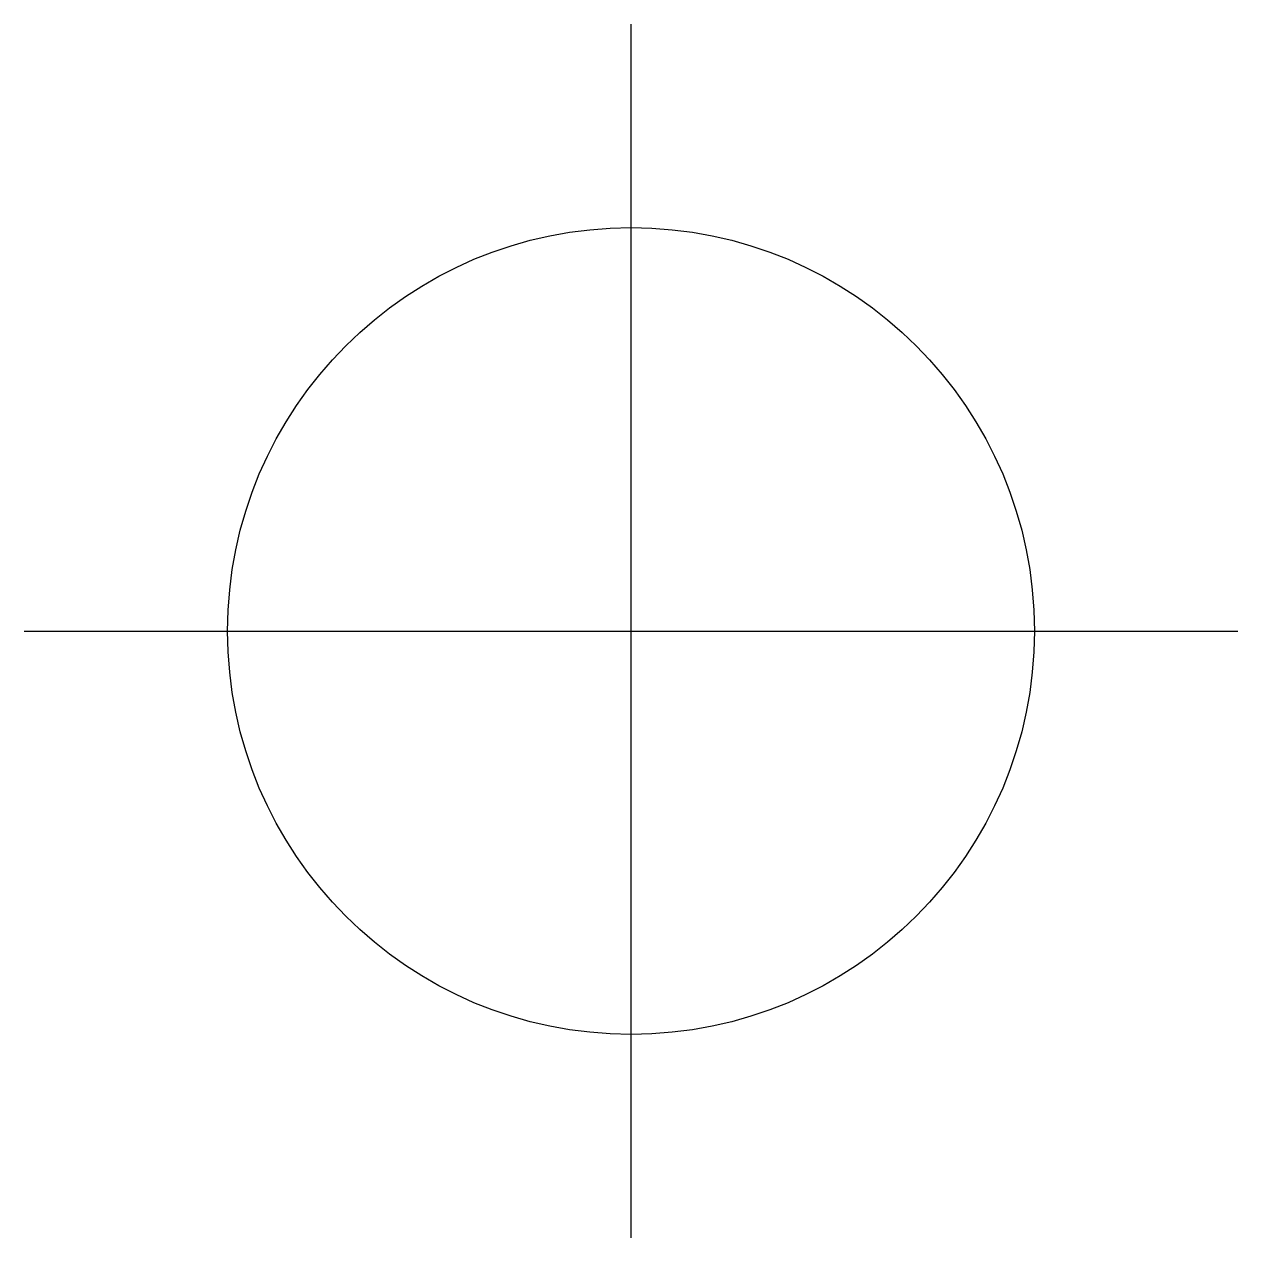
# Model space of a CAD drawing. Header units: millimetres. Extents: x 1182.668 to 1182.893, y -1211.059 to -1210.833.
import ezdxf

# ---------------------------------------------------------------- set-up
doc = ezdxf.new("R2010")
doc.units = ezdxf.units.MM
doc.header["$LTSCALE"] = 10
doc.layers.add('Símbolos_Gráficos', color=1, linetype='Continuous')

msp = doc.modelspace()

# ---------------------------------------------------------------- linework, layer by layer
at = {"layer": 'Símbolos_Gráficos'}
for p, q in [((1182.78031, -1211.05906), (1182.78031, -1210.83344)), ((1182.6675, -1210.94625), (1182.89312, -1210.94625))]:
    msp.add_line(p, q, dxfattribs=at)
at = {"layer": 'Símbolos_Gráficos', "color": 2}
msp.add_circle((1182.78031, -1210.94625), 0.075, dxfattribs=at)

doc.saveas('drawing.dxf')
